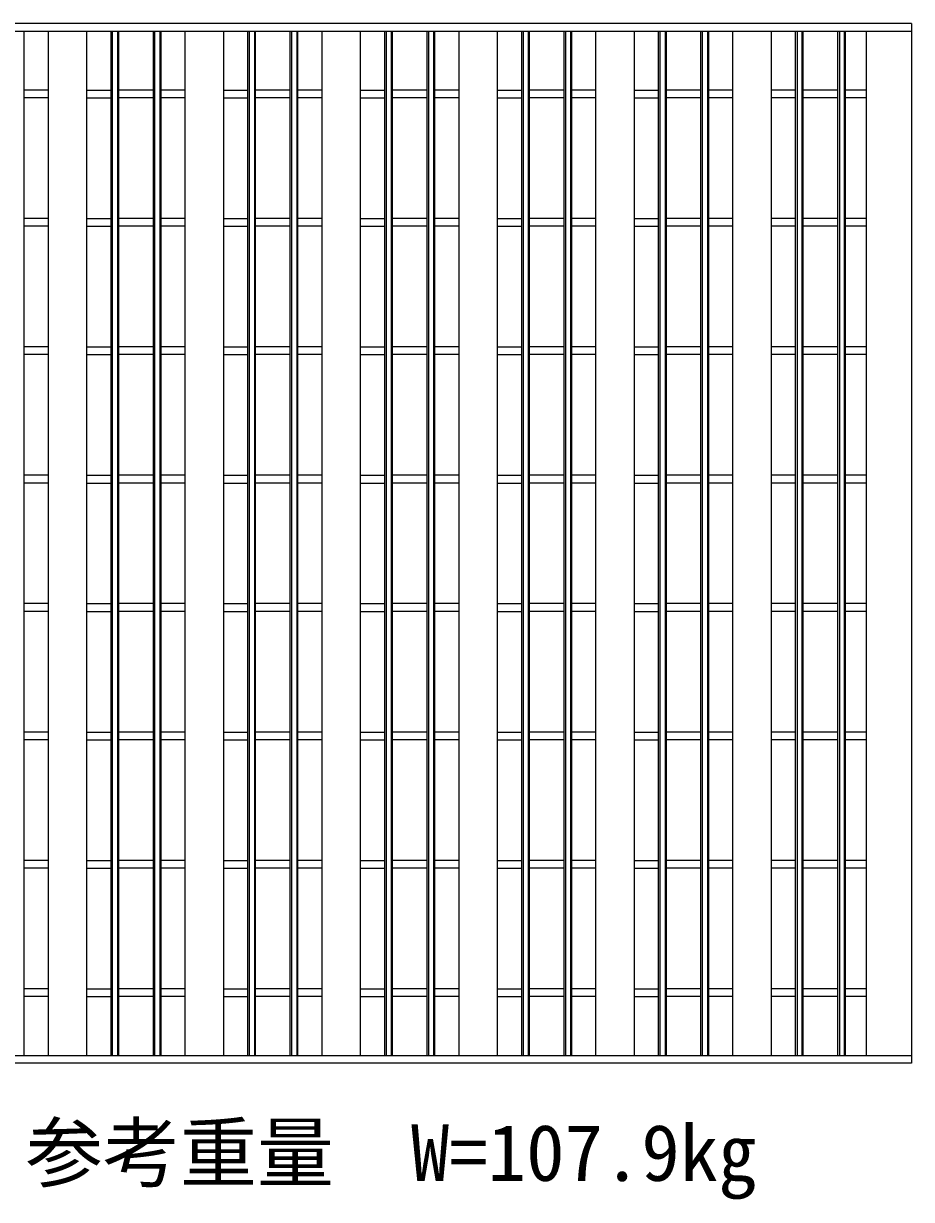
# Model space of a CAD drawing. Units: millimetres, scale not verified. Extents: x -33600 to 33600, y -11880 to 11880.
# Drawn here: x -15908 to -15216, y -6167 to -5250 of the extents above; entities that cross this region are included whole.
import ezdxf
from ezdxf.enums import TextEntityAlignment as Align

# ---------------------------------------------------------------- set-up
doc = ezdxf.new("R2010")
doc.units = ezdxf.units.MM
doc.header["$LTSCALE"] = 40
doc.layers.add('0-0_DIM', color=7, linetype='Continuous', lineweight=25)
doc.layers.add('0-2_HATCH', color=6, linetype='Continuous', lineweight=25)
doc.styles.add('ＭＳ ゴシック', font='')
doc.styles.get('ＭＳ ゴシック').set_extended_font_data('MS Gothic')

msp = doc.modelspace()

# ---------------------------------------------------------------- linework, layer by layer
at = {"layer": '0-2_HATCH'}
for p, q in [((-15215.84, -5250.46), (-16210.84, -5250.46)), ((-16210.84, -5256.46), (-15215.84, -5256.46)), ((-15907.18, -6054.46), (-15907.18, -5256.46)), ((-15888.34, -6054.46), (-15888.34, -5256.46)), ((-15858.34, -6054.46), (-15858.34, -5256.46)), ((-15839.51, -6054.46), (-15839.51, -5256.46)), ((-15838.51, -5256.46), (-15838.51, -6054.46)), ((-15834.51, -5256.46), (-15834.51, -6054.46)), ((-15833.51, -6054.46), (-15833.51, -5256.46)), ((-15806.51, -6054.46), (-15806.51, -5256.46)), ((-15805.51, -5256.46), (-15805.51, -6054.46)), ((-15801.51, -5256.46), (-15801.51, -6054.46)), ((-15800.51, -6054.46), (-15800.51, -5256.46)), ((-15781.68, -6054.46), (-15781.68, -5256.46)), ((-15751.68, -6054.46), (-15751.68, -5256.46)), ((-15732.84, -6054.46), (-15732.84, -5256.46)), ((-15731.84, -5256.46), (-15731.84, -6054.46)), ((-15727.84, -5256.46), (-15727.84, -6054.46)), ((-15726.84, -6054.46), (-15726.84, -5256.46)), ((-15699.84, -6054.46), (-15699.84, -5256.46)), ((-15698.84, -5256.46), (-15698.84, -6054.46)), ((-15694.84, -5256.46), (-15694.84, -6054.46)), ((-15693.84, -6054.46), (-15693.84, -5256.46)), ((-15675.01, -6054.46), (-15675.01, -5256.46)), ((-15645.01, -6054.46), (-15645.01, -5256.46)), ((-15626.18, -6054.46), (-15626.18, -5256.46)), ((-15625.18, -5256.46), (-15625.18, -6054.46)), ((-15621.18, -5256.46), (-15621.18, -6054.46)), ((-15620.18, -6054.46), (-15620.18, -5256.46)), ((-15593.18, -6054.46), (-15593.18, -5256.46)), ((-15592.18, -5256.46), (-15592.18, -6054.46)), ((-15588.18, -5256.46), (-15588.18, -6054.46)), ((-15587.18, -6054.46), (-15587.18, -5256.46)), ((-15568.34, -6054.46), (-15568.34, -5256.46)), ((-15538.34, -6054.46), (-15538.34, -5256.46)), ((-15519.51, -6054.46), (-15519.51, -5256.46)), ((-15518.51, -5256.46), (-15518.51, -6054.46)), ((-15514.51, -5256.46), (-15514.51, -6054.46)), ((-15513.51, -6054.46), (-15513.51, -5256.46)), ((-15486.51, -6054.46), (-15486.51, -5256.46)), ((-15485.51, -5256.46), (-15485.51, -6054.46)), ((-15481.51, -5256.46), (-15481.51, -6054.46)), ((-15480.51, -6054.46), (-15480.51, -5256.46)), ((-15461.68, -6054.46), (-15461.68, -5256.46)), ((-15431.68, -6054.46), (-15431.68, -5256.46)), ((-15412.84, -6054.46), (-15412.84, -5256.46)), ((-15411.84, -5256.46), (-15411.84, -6054.46)), ((-15407.84, -5256.46), (-15407.84, -6054.46)), ((-15406.84, -6054.46), (-15406.84, -5256.46)), ((-15379.84, -6054.46), (-15379.84, -5256.46)), ((-15378.84, -5256.46), (-15378.84, -6054.46)), ((-15374.84, -5256.46), (-15374.84, -6054.46)), ((-15373.84, -6054.46), (-15373.84, -5256.46)), ((-15355.01, -6054.46), (-15355.01, -5256.46)), ((-15325.01, -6054.46), (-15325.01, -5256.46)), ((-15306.18, -6054.46), (-15306.18, -5256.46)), ((-15304.98, -5256.46), (-15304.98, -6054.46)), ((-15301.38, -5256.46), (-15301.38, -6054.46)), ((-15300.18, -6054.46), (-15300.18, -5256.46)), ((-15273.18, -6054.46), (-15273.18, -5256.46)), ((-15271.98, -5256.46), (-15271.98, -6054.46)), ((-15268.38, -5256.46), (-15268.38, -6054.46)), ((-15267.18, -6054.46), (-15267.18, -5256.46)), ((-15250.84, -6054.46), (-15250.84, -5256.46)), ((-15215.84, -5250.46), (-15215.84, -6060.46)), ((-15888.34, -5302.46), (-15907.18, -5302.46)), ((-15858.34, -5302.46), (-15839.51, -5302.46)), ((-15806.51, -5302.46), (-15833.51, -5302.46)), ((-15781.68, -5302.46), (-15800.51, -5302.46)), ((-15751.68, -5302.46), (-15732.84, -5302.46)), ((-15699.84, -5302.46), (-15726.84, -5302.46)), ((-15675.01, -5302.46), (-15693.84, -5302.46)), ((-15645.01, -5302.46), (-15626.18, -5302.46)), ((-15593.18, -5302.46), (-15620.18, -5302.46)), ((-15568.34, -5302.46), (-15587.18, -5302.46)), ((-15538.34, -5302.46), (-15519.51, -5302.46)), ((-15486.51, -5302.46), (-15513.51, -5302.46)), ((-15461.68, -5302.46), (-15480.51, -5302.46)), ((-15431.68, -5302.46), (-15412.84, -5302.46)), ((-15379.84, -5302.46), (-15406.84, -5302.46)), ((-15355.01, -5302.46), (-15373.84, -5302.46)), ((-15306.18, -5302.46), (-15325.01, -5302.46)), ((-15273.18, -5302.46), (-15300.18, -5302.46)), ((-15250.84, -5302.46), (-15267.18, -5302.46)), ((-15888.34, -5308.46), (-15907.18, -5308.46)), ((-15858.34, -5308.46), (-15839.51, -5308.46)), ((-15806.51, -5308.46), (-15833.51, -5308.46)), ((-15781.68, -5308.46), (-15800.51, -5308.46)), ((-15751.68, -5308.46), (-15732.84, -5308.46)), ((-15699.84, -5308.46), (-15726.84, -5308.46)), ((-15675.01, -5308.46), (-15693.84, -5308.46)), ((-15645.01, -5308.46), (-15626.18, -5308.46)), ((-15593.18, -5308.46), (-15620.18, -5308.46)), ((-15568.34, -5308.46), (-15587.18, -5308.46)), ((-15538.34, -5308.46), (-15519.51, -5308.46)), ((-15486.51, -5308.46), (-15513.51, -5308.46)), ((-15461.68, -5308.46), (-15480.51, -5308.46)), ((-15431.68, -5308.46), (-15412.84, -5308.46)), ((-15379.84, -5308.46), (-15406.84, -5308.46)), ((-15355.01, -5308.46), (-15373.84, -5308.46)), ((-15306.18, -5308.46), (-15325.01, -5308.46)), ((-15273.18, -5308.46), (-15300.18, -5308.46)), ((-15250.84, -5308.46), (-15267.18, -5308.46)), ((-15888.34, -5402.46), (-15907.18, -5402.46)), ((-15858.34, -5402.46), (-15839.51, -5402.46)), ((-15806.51, -5402.46), (-15833.51, -5402.46)), ((-15781.68, -5402.46), (-15800.51, -5402.46)), ((-15751.68, -5402.46), (-15732.84, -5402.46)), ((-15699.84, -5402.46), (-15726.84, -5402.46)), ((-15675.01, -5402.46), (-15693.84, -5402.46)), ((-15645.01, -5402.46), (-15626.18, -5402.46)), ((-15593.18, -5402.46), (-15620.18, -5402.46)), ((-15568.34, -5402.46), (-15587.18, -5402.46)), ((-15538.34, -5402.46), (-15519.51, -5402.46)), ((-15486.51, -5402.46), (-15513.51, -5402.46)), ((-15461.68, -5402.46), (-15480.51, -5402.46)), ((-15431.68, -5402.46), (-15412.84, -5402.46)), ((-15379.84, -5402.46), (-15406.84, -5402.46)), ((-15355.01, -5402.46), (-15373.84, -5402.46)), ((-15306.18, -5402.46), (-15325.01, -5402.46)), ((-15273.18, -5402.46), (-15300.18, -5402.46)), ((-15250.84, -5402.46), (-15267.18, -5402.46)), ((-15888.34, -5408.46), (-15907.18, -5408.46)), ((-15858.34, -5408.46), (-15839.51, -5408.46)), ((-15806.51, -5408.46), (-15833.51, -5408.46)), ((-15781.68, -5408.46), (-15800.51, -5408.46)), ((-15751.68, -5408.46), (-15732.84, -5408.46)), ((-15699.84, -5408.46), (-15726.84, -5408.46)), ((-15675.01, -5408.46), (-15693.84, -5408.46)), ((-15645.01, -5408.46), (-15626.18, -5408.46)), ((-15593.18, -5408.46), (-15620.18, -5408.46)), ((-15568.34, -5408.46), (-15587.18, -5408.46)), ((-15538.34, -5408.46), (-15519.51, -5408.46)), ((-15486.51, -5408.46), (-15513.51, -5408.46)), ((-15461.68, -5408.46), (-15480.51, -5408.46)), ((-15431.68, -5408.46), (-15412.84, -5408.46)), ((-15379.84, -5408.46), (-15406.84, -5408.46)), ((-15355.01, -5408.46), (-15373.84, -5408.46)), ((-15306.18, -5408.46), (-15325.01, -5408.46)), ((-15273.18, -5408.46), (-15300.18, -5408.46)), ((-15250.84, -5408.46), (-15267.18, -5408.46)), ((-15888.34, -5502.46), (-15907.18, -5502.46)), ((-15858.34, -5502.46), (-15839.51, -5502.46)), ((-15806.51, -5502.46), (-15833.51, -5502.46)), ((-15781.68, -5502.46), (-15800.51, -5502.46)), ((-15751.68, -5502.46), (-15732.84, -5502.46)), ((-15699.84, -5502.46), (-15726.84, -5502.46)), ((-15675.01, -5502.46), (-15693.84, -5502.46)), ((-15645.01, -5502.46), (-15626.18, -5502.46)), ((-15593.18, -5502.46), (-15620.18, -5502.46)), ((-15568.34, -5502.46), (-15587.18, -5502.46)), ((-15538.34, -5502.46), (-15519.51, -5502.46)), ((-15486.51, -5502.46), (-15513.51, -5502.46)), ((-15461.68, -5502.46), (-15480.51, -5502.46)), ((-15431.68, -5502.46), (-15412.84, -5502.46)), ((-15379.84, -5502.46), (-15406.84, -5502.46)), ((-15355.01, -5502.46), (-15373.84, -5502.46)), ((-15306.18, -5502.46), (-15325.01, -5502.46)), ((-15273.18, -5502.46), (-15300.18, -5502.46)), ((-15250.84, -5502.46), (-15267.18, -5502.46)), ((-15888.34, -5508.46), (-15907.18, -5508.46)), ((-15858.34, -5508.46), (-15839.51, -5508.46)), ((-15806.51, -5508.46), (-15833.51, -5508.46)), ((-15781.68, -5508.46), (-15800.51, -5508.46)), ((-15751.68, -5508.46), (-15732.84, -5508.46)), ((-15699.84, -5508.46), (-15726.84, -5508.46)), ((-15675.01, -5508.46), (-15693.84, -5508.46)), ((-15645.01, -5508.46), (-15626.18, -5508.46)), ((-15593.18, -5508.46), (-15620.18, -5508.46)), ((-15568.34, -5508.46), (-15587.18, -5508.46)), ((-15538.34, -5508.46), (-15519.51, -5508.46)), ((-15486.51, -5508.46), (-15513.51, -5508.46)), ((-15461.68, -5508.46), (-15480.51, -5508.46)), ((-15431.68, -5508.46), (-15412.84, -5508.46)), ((-15379.84, -5508.46), (-15406.84, -5508.46)), ((-15355.01, -5508.46), (-15373.84, -5508.46)), ((-15306.18, -5508.46), (-15325.01, -5508.46)), ((-15273.18, -5508.46), (-15300.18, -5508.46)), ((-15250.84, -5508.46), (-15267.18, -5508.46)), ((-15888.34, -5602.46), (-15907.18, -5602.46)), ((-15858.34, -5602.46), (-15839.51, -5602.46)), ((-15806.51, -5602.46), (-15833.51, -5602.46)), ((-15781.68, -5602.46), (-15800.51, -5602.46)), ((-15751.68, -5602.46), (-15732.84, -5602.46)), ((-15699.84, -5602.46), (-15726.84, -5602.46)), ((-15675.01, -5602.46), (-15693.84, -5602.46)), ((-15645.01, -5602.46), (-15626.18, -5602.46)), ((-15593.18, -5602.46), (-15620.18, -5602.46)), ((-15568.34, -5602.46), (-15587.18, -5602.46)), ((-15538.34, -5602.46), (-15519.51, -5602.46)), ((-15486.51, -5602.46), (-15513.51, -5602.46)), ((-15461.68, -5602.46), (-15480.51, -5602.46)), ((-15431.68, -5602.46), (-15412.84, -5602.46)), ((-15379.84, -5602.46), (-15406.84, -5602.46)), ((-15355.01, -5602.46), (-15373.84, -5602.46)), ((-15306.18, -5602.46), (-15325.01, -5602.46)), ((-15273.18, -5602.46), (-15300.18, -5602.46)), ((-15250.84, -5602.46), (-15267.18, -5602.46)), ((-15888.34, -5608.46), (-15907.18, -5608.46)), ((-15858.34, -5608.46), (-15839.51, -5608.46)), ((-15806.51, -5608.46), (-15833.51, -5608.46)), ((-15781.68, -5608.46), (-15800.51, -5608.46)), ((-15751.68, -5608.46), (-15732.84, -5608.46)), ((-15699.84, -5608.46), (-15726.84, -5608.46)), ((-15675.01, -5608.46), (-15693.84, -5608.46)), ((-15645.01, -5608.46), (-15626.18, -5608.46)), ((-15593.18, -5608.46), (-15620.18, -5608.46)), ((-15568.34, -5608.46), (-15587.18, -5608.46)), ((-15538.34, -5608.46), (-15519.51, -5608.46)), ((-15486.51, -5608.46), (-15513.51, -5608.46)), ((-15461.68, -5608.46), (-15480.51, -5608.46)), ((-15431.68, -5608.46), (-15412.84, -5608.46)), ((-15379.84, -5608.46), (-15406.84, -5608.46)), ((-15355.01, -5608.46), (-15373.84, -5608.46)), ((-15306.18, -5608.46), (-15325.01, -5608.46)), ((-15273.18, -5608.46), (-15300.18, -5608.46)), ((-15250.84, -5608.46), (-15267.18, -5608.46)), ((-15888.34, -5702.46), (-15907.18, -5702.46)), ((-15858.34, -5702.46), (-15839.51, -5702.46)), ((-15806.51, -5702.46), (-15833.51, -5702.46)), ((-15781.68, -5702.46), (-15800.51, -5702.46)), ((-15751.68, -5702.46), (-15732.84, -5702.46)), ((-15699.84, -5702.46), (-15726.84, -5702.46)), ((-15675.01, -5702.46), (-15693.84, -5702.46)), ((-15645.01, -5702.46), (-15626.18, -5702.46)), ((-15593.18, -5702.46), (-15620.18, -5702.46)), ((-15568.34, -5702.46), (-15587.18, -5702.46)), ((-15538.34, -5702.46), (-15519.51, -5702.46)), ((-15486.51, -5702.46), (-15513.51, -5702.46)), ((-15461.68, -5702.46), (-15480.51, -5702.46)), ((-15431.68, -5702.46), (-15412.84, -5702.46)), ((-15379.84, -5702.46), (-15406.84, -5702.46)), ((-15355.01, -5702.46), (-15373.84, -5702.46)), ((-15306.18, -5702.46), (-15325.01, -5702.46)), ((-15273.18, -5702.46), (-15300.18, -5702.46)), ((-15250.84, -5702.46), (-15267.18, -5702.46)), ((-15888.34, -5708.46), (-15907.18, -5708.46)), ((-15858.34, -5708.46), (-15839.51, -5708.46)), ((-15806.51, -5708.46), (-15833.51, -5708.46)), ((-15781.68, -5708.46), (-15800.51, -5708.46)), ((-15751.68, -5708.46), (-15732.84, -5708.46)), ((-15699.84, -5708.46), (-15726.84, -5708.46)), ((-15675.01, -5708.46), (-15693.84, -5708.46)), ((-15645.01, -5708.46), (-15626.18, -5708.46)), ((-15593.18, -5708.46), (-15620.18, -5708.46)), ((-15568.34, -5708.46), (-15587.18, -5708.46)), ((-15538.34, -5708.46), (-15519.51, -5708.46)), ((-15486.51, -5708.46), (-15513.51, -5708.46)), ((-15461.68, -5708.46), (-15480.51, -5708.46)), ((-15431.68, -5708.46), (-15412.84, -5708.46)), ((-15379.84, -5708.46), (-15406.84, -5708.46)), ((-15355.01, -5708.46), (-15373.84, -5708.46)), ((-15306.18, -5708.46), (-15325.01, -5708.46)), ((-15273.18, -5708.46), (-15300.18, -5708.46)), ((-15250.84, -5708.46), (-15267.18, -5708.46)), ((-15888.34, -5802.46), (-15907.18, -5802.46)), ((-15888.34, -5808.46), (-15907.18, -5808.46)), ((-15858.34, -5802.46), (-15839.51, -5802.46)), ((-15858.34, -5808.46), (-15839.51, -5808.46)), ((-15806.51, -5802.46), (-15833.51, -5802.46)), ((-15806.51, -5808.46), (-15833.51, -5808.46)), ((-15781.68, -5802.46), (-15800.51, -5802.46)), ((-15781.68, -5808.46), (-15800.51, -5808.46)), ((-15751.68, -5802.46), (-15732.84, -5802.46)), ((-15751.68, -5808.46), (-15732.84, -5808.46)), ((-15699.84, -5802.46), (-15726.84, -5802.46)), ((-15699.84, -5808.46), (-15726.84, -5808.46)), ((-15675.01, -5802.46), (-15693.84, -5802.46)), ((-15675.01, -5808.46), (-15693.84, -5808.46)), ((-15645.01, -5802.46), (-15626.18, -5802.46)), ((-15645.01, -5808.46), (-15626.18, -5808.46)), ((-15593.18, -5802.46), (-15620.18, -5802.46)), ((-15593.18, -5808.46), (-15620.18, -5808.46)), ((-15568.34, -5802.46), (-15587.18, -5802.46)), ((-15568.34, -5808.46), (-15587.18, -5808.46)), ((-15538.34, -5802.46), (-15519.51, -5802.46)), ((-15538.34, -5808.46), (-15519.51, -5808.46)), ((-15486.51, -5802.46), (-15513.51, -5802.46)), ((-15486.51, -5808.46), (-15513.51, -5808.46)), ((-15461.68, -5802.46), (-15480.51, -5802.46)), ((-15461.68, -5808.46), (-15480.51, -5808.46)), ((-15431.68, -5802.46), (-15412.84, -5802.46)), ((-15431.68, -5808.46), (-15412.84, -5808.46)), ((-15379.84, -5802.46), (-15406.84, -5802.46)), ((-15379.84, -5808.46), (-15406.84, -5808.46)), ((-15355.01, -5802.46), (-15373.84, -5802.46)), ((-15355.01, -5808.46), (-15373.84, -5808.46)), ((-15306.18, -5802.46), (-15325.01, -5802.46)), ((-15306.18, -5808.46), (-15325.01, -5808.46)), ((-15273.18, -5802.46), (-15300.18, -5802.46)), ((-15273.18, -5808.46), (-15300.18, -5808.46)), ((-15250.84, -5802.46), (-15267.18, -5802.46)), ((-15250.84, -5808.46), (-15267.18, -5808.46)), ((-15888.34, -5902.46), (-15907.18, -5902.46)), ((-15888.34, -5908.46), (-15907.18, -5908.46)), ((-15858.34, -5902.46), (-15839.51, -5902.46)), ((-15858.34, -5908.46), (-15839.51, -5908.46)), ((-15806.51, -5902.46), (-15833.51, -5902.46)), ((-15806.51, -5908.46), (-15833.51, -5908.46)), ((-15781.68, -5902.46), (-15800.51, -5902.46)), ((-15781.68, -5908.46), (-15800.51, -5908.46)), ((-15751.68, -5902.46), (-15732.84, -5902.46)), ((-15751.68, -5908.46), (-15732.84, -5908.46)), ((-15699.84, -5902.46), (-15726.84, -5902.46)), ((-15699.84, -5908.46), (-15726.84, -5908.46)), ((-15675.01, -5902.46), (-15693.84, -5902.46)), ((-15675.01, -5908.46), (-15693.84, -5908.46)), ((-15645.01, -5902.46), (-15626.18, -5902.46)), ((-15645.01, -5908.46), (-15626.18, -5908.46)), ((-15593.18, -5902.46), (-15620.18, -5902.46)), ((-15593.18, -5908.46), (-15620.18, -5908.46)), ((-15568.34, -5902.46), (-15587.18, -5902.46)), ((-15568.34, -5908.46), (-15587.18, -5908.46)), ((-15538.34, -5902.46), (-15519.51, -5902.46)), ((-15538.34, -5908.46), (-15519.51, -5908.46)), ((-15486.51, -5902.46), (-15513.51, -5902.46)), ((-15486.51, -5908.46), (-15513.51, -5908.46)), ((-15461.68, -5902.46), (-15480.51, -5902.46)), ((-15461.68, -5908.46), (-15480.51, -5908.46)), ((-15431.68, -5902.46), (-15412.84, -5902.46)), ((-15431.68, -5908.46), (-15412.84, -5908.46)), ((-15379.84, -5902.46), (-15406.84, -5902.46)), ((-15379.84, -5908.46), (-15406.84, -5908.46)), ((-15355.01, -5902.46), (-15373.84, -5902.46)), ((-15355.01, -5908.46), (-15373.84, -5908.46)), ((-15306.18, -5902.46), (-15325.01, -5902.46)), ((-15306.18, -5908.46), (-15325.01, -5908.46)), ((-15273.18, -5902.46), (-15300.18, -5902.46)), ((-15273.18, -5908.46), (-15300.18, -5908.46)), ((-15250.84, -5902.46), (-15267.18, -5902.46)), ((-15250.84, -5908.46), (-15267.18, -5908.46)), ((-15888.34, -6002.46), (-15907.18, -6002.46)), ((-15888.34, -6008.46), (-15907.18, -6008.46)), ((-15858.34, -6002.46), (-15839.51, -6002.46)), ((-15858.34, -6008.46), (-15839.51, -6008.46)), ((-15806.51, -6002.46), (-15833.51, -6002.46)), ((-15806.51, -6008.46), (-15833.51, -6008.46)), ((-15781.68, -6002.46), (-15800.51, -6002.46)), ((-15781.68, -6008.46), (-15800.51, -6008.46)), ((-15751.68, -6002.46), (-15732.84, -6002.46)), ((-15751.68, -6008.46), (-15732.84, -6008.46)), ((-15699.84, -6002.46), (-15726.84, -6002.46)), ((-15699.84, -6008.46), (-15726.84, -6008.46)), ((-15675.01, -6002.46), (-15693.84, -6002.46)), ((-15675.01, -6008.46), (-15693.84, -6008.46)), ((-15645.01, -6002.46), (-15626.18, -6002.46)), ((-15645.01, -6008.46), (-15626.18, -6008.46)), ((-15593.18, -6002.46), (-15620.18, -6002.46)), ((-15593.18, -6008.46), (-15620.18, -6008.46)), ((-15568.34, -6002.46), (-15587.18, -6002.46)), ((-15568.34, -6008.46), (-15587.18, -6008.46)), ((-15538.34, -6002.46), (-15519.51, -6002.46)), ((-15538.34, -6008.46), (-15519.51, -6008.46)), ((-15486.51, -6002.46), (-15513.51, -6002.46)), ((-15486.51, -6008.46), (-15513.51, -6008.46)), ((-15461.68, -6002.46), (-15480.51, -6002.46)), ((-15461.68, -6008.46), (-15480.51, -6008.46)), ((-15431.68, -6002.46), (-15412.84, -6002.46)), ((-15431.68, -6008.46), (-15412.84, -6008.46)), ((-15379.84, -6002.46), (-15406.84, -6002.46)), ((-15379.84, -6008.46), (-15406.84, -6008.46)), ((-15355.01, -6002.46), (-15373.84, -6002.46)), ((-15355.01, -6008.46), (-15373.84, -6008.46)), ((-15306.18, -6002.46), (-15325.01, -6002.46)), ((-15306.18, -6008.46), (-15325.01, -6008.46)), ((-15273.18, -6002.46), (-15300.18, -6002.46)), ((-15273.18, -6008.46), (-15300.18, -6008.46)), ((-15250.84, -6002.46), (-15267.18, -6002.46)), ((-15250.84, -6008.46), (-15267.18, -6008.46)), ((-16210.84, -6054.46), (-15215.84, -6054.46))]:
    msp.add_line(p, q, dxfattribs=at)
msp.add_lwpolyline([(-15215.84, -6060.46), (-16210.84, -6060.46), (-16210.84, -5250.46)], dxfattribs=at)

# ---------------------------------------------------------------- texts
at = {"layer": '0-0_DIM', "style": 'ＭＳ ゴシック'}
msp.add_text('参考重量\u3000W=107.9kg', height=43.99, dxfattribs=at).set_placement((-15905.85, -6165.39), align=Align.BOTTOM_LEFT)

doc.saveas('drawing.dxf')
